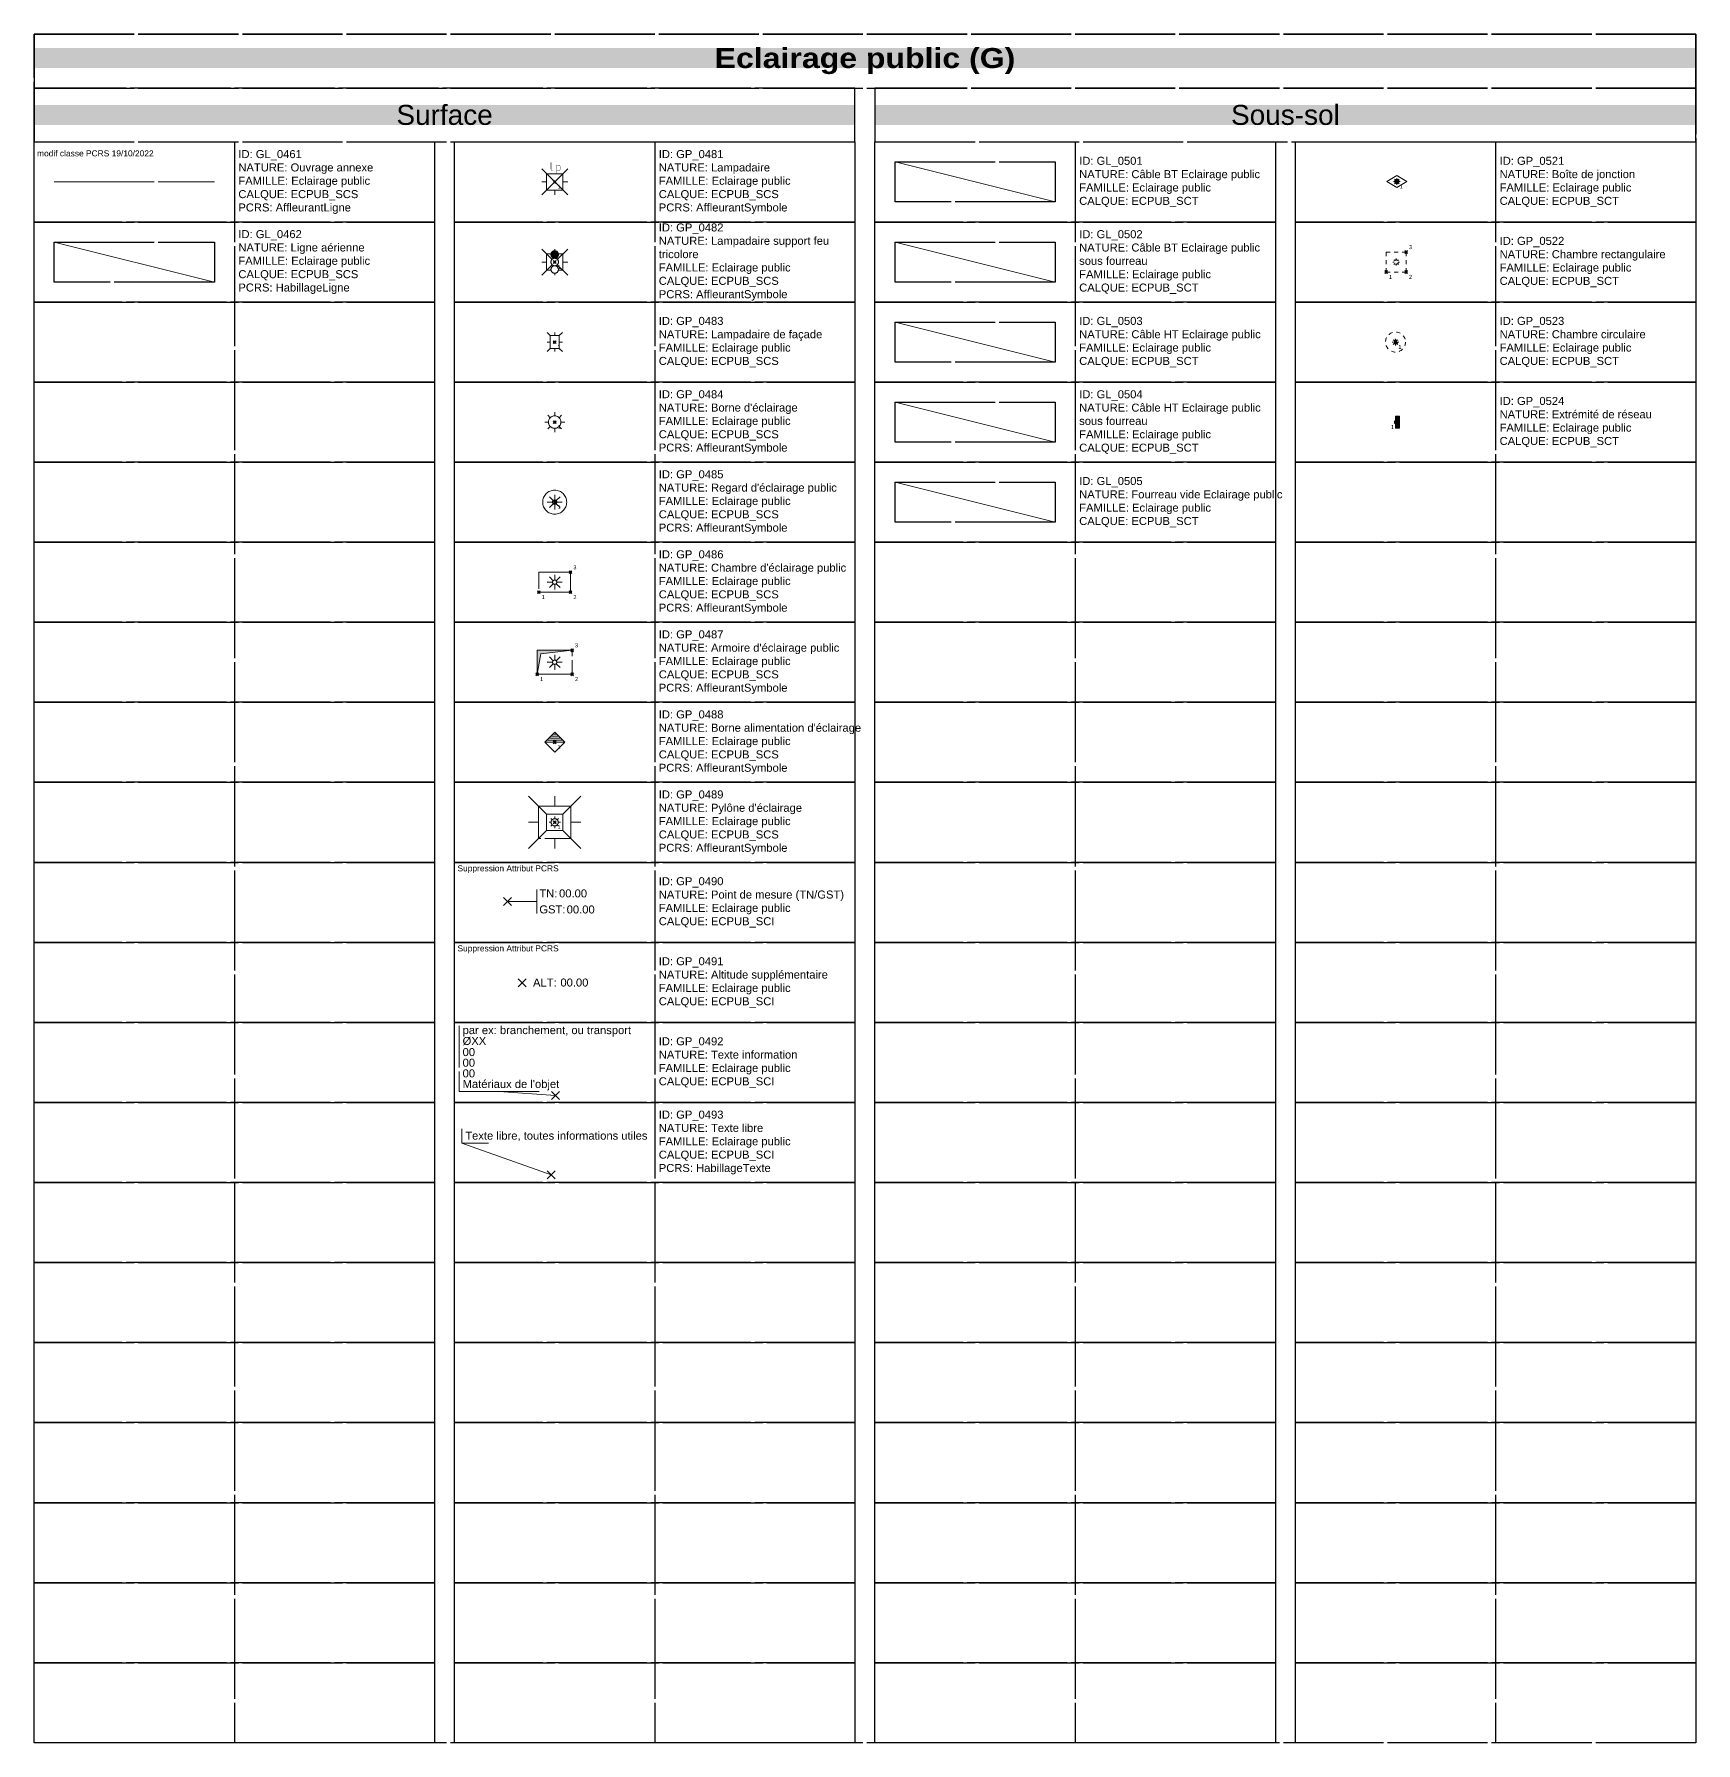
# Model space of a CAD drawing. Header units: metres. Extents: x 3067 to 3319, y 1703 to 1914.
# Drawn here: x 3109.05 to 3150.55, y 1810.56 to 1853.25 of the extents above; entities that cross this region are included whole.
import ezdxf
from ezdxf.enums import TextEntityAlignment as Align

# ---------------------------------------------------------------- set-up
doc = ezdxf.new("R2010")
doc.units = ezdxf.units.M
doc.header["$PDMODE"] = 3
doc.header["$PDSIZE"] = 0.1
for name, pattern in [('GL_0461', [2.5, 2.5, 0]), ('Socle_Continu', [2.5, 2.5, 0]), ('Socle_Discontinu', [0.075, 0.05, -0.025])]:
    doc.linetypes.add(name, pattern=pattern)
doc.layers.get('0').update_dxf_attribs({"lineweight": 30})
for name, color, linetype, lineweight in [('1', 7, 'Socle_Continu', 30), ('2', 7, 'Socle_Continu', 30), ('3_sens et nbr de points', 7, 'Socle_Continu', 5), ('ECPUB_SCI', 30, 'Socle_Continu', 13), ('ECPUB_SCS', 30, 'Socle_Continu', 13), ('ECPUB_SCT', 30, 'Socle_Continu', 13)]:
    doc.layers.add(name, color=color, linetype=linetype, lineweight=lineweight)
doc.styles.add('Reseaux', font='arial.ttf')
doc.styles.get("Standard").update_dxf_attribs({"font": 'arial.ttf'})
doc.linetypes.add('GL_0462', pattern='A,3.5,-0.254,["☼",Standard,S=0.254,R=0,X=-0.15,Y=-0.127],-0.254', length=4.008)
doc.linetypes.add('GL_0501', pattern='A,3,-0.1,0.1,-0.1,0.1,-0.254,["☼",Standard,S=0.254,R=0,X=-0.15,Y=-0.127],-0.254,0.1,-0.1,0.1,-0.1', length=4.308)
doc.linetypes.add('GL_0502', pattern='A,3,-0.1,0.1,-0.1,0.1,-0.381,["|☼|",Standard,S=0.254,R=0,X=-0.254,Y=-0.127],-0.381,0.1,-0.1,0.1,-0.1', length=4.562)
doc.linetypes.add('GL_0503', pattern='A,3,-0.1,0.1,-0.1,0.4,-0.254,["☼",Standard,S=0.254,R=0,X=-0.15,Y=-0.127],-0.254,0.4,-0.1,0.1,-0.1', length=4.908)
doc.linetypes.add('GL_0504', pattern='A,3,-0.1,0.1,-0.1,0.4,-0.381,["|☼|",Standard,S=0.254,R=0,X=-0.254,Y=-0.127],-0.381,0.4,-0.1,0.1,-0.1', length=5.162)
doc.linetypes.add('GL_0505', pattern='A,4,-0.254,["| |",Standard,S=0.254,R=0,X=-0.127,Y=-0.1],-0.254', length=4.508)

# ---------------------------------------------------------------- blocks, each defined once
blk = doc.blocks.new('GP_0524')
at = {"layer": 'ECPUB_SCT', "linetype": 'Socle_Continu'}
blk.add_hatch(color=256, dxfattribs=at).paths.add_polyline_path([(0.099, 0.151), (0.101, -0.149), (0.001, -0.15), (-0.001, 0.15)])
at = {"layer": 'ECPUB_SCT', "linetype": 'Socle_Continu', "flags": 128}
blk.add_lwpolyline([(0.101, -0.149), (0.001, -0.15), (-0.001, 0.15), (0.099, 0.151)], close=True, dxfattribs=at)
at = {"layer": 'ECPUB_SCT', "linetype": 'Socle_Continu', "flags": 9}
for tag, p in [('ID', (0.631, 0.41)), ('NATURE', (0.631, 0.089)), ('CALQUE', (0.631, -0.554)), ('FAMILLE', (0.631, -0.233))]:
    blk.add_attdef(tag, p, '', height=0.2, dxfattribs=at)
blk = doc.blocks.new('GP_0521')
at = {"layer": 'ECPUB_SCT', "linetype": 'Socle_Continu'}
for p, q in [((-0.052, 0), (-0.084, 0)), ((-0.037, 0.037), (-0.058, 0.058)), ((0, 0.052), (0, 0.084)), ((0.037, 0.037), (0.058, 0.058)), ((0.052, 0), (0.084, 0)), ((-0.058, -0.058), (-0.037, -0.037)), ((0, -0.052), (0, -0.084)), ((0.037, -0.037), (0.058, -0.058))]:
    blk.add_line(p, q, dxfattribs=at)
at = {"layer": 'ECPUB_SCT', "linetype": 'Socle_Continu', "flags": 128}
blk.add_lwpolyline([(0, 0.15), (0.25, 0), (0, -0.15), (-0.25, 0)], close=True, dxfattribs=at)
at = {"layer": 'ECPUB_SCT', "linetype": 'Socle_Continu'}
blk.add_circle((0, 0), 0.0523, dxfattribs=at)
at = {"layer": 'ECPUB_SCT', "linetype": 'Socle_Continu', "flags": 9}
for tag, p in [('ID', (0.921, -0.023)), ('NATURE', (0.921, -0.344)), ('CALQUE', (0.921, -0.986)), ('FAMILLE', (0.921, -0.665))]:
    blk.add_attdef(tag, p, '', height=0.2, dxfattribs=at)
blk = doc.blocks.new('GP_0489')
at = {"layer": 'ECPUB_SCS', "linetype": 'Socle_Continu'}
for p, q in [((-0.65, 0.65), (-0.206, 0.206)), ((0, 0.406), (0, 0.65)), ((0.206, 0.206), (0.65, 0.65)), ((-0.406, 0), (-0.65, 0)), ((-0.089, 0), (-0.142, 0)), ((-0.063, 0.063), (-0.097, 0.097)), ((0, 0.089), (0, 0.142)), ((0.063, 0.063), (0.097, 0.097)), ((0.089, 0), (0.142, 0)), ((0.406, 0), (0.65, 0)), ((-0.206, -0.206), (-0.65, -0.65)), ((-0.097, -0.097), (-0.063, -0.063)), ((0, -0.089), (0, -0.142)), ((0, -0.406), (0, -0.65)), ((0.063, -0.063), (0.097, -0.097)), ((0.65, -0.65), (0.206, -0.206))]:
    blk.add_line(p, q, dxfattribs=at)
at = {"layer": 'ECPUB_SCS', "linetype": 'Socle_Continu', "flags": 128}
for points in [[(0.406, -0.406), (0.406, 0.406), (-0.406, 0.406), (-0.406, -0.406)], [(0.206, -0.206), (0.206, 0.206), (-0.206, 0.206), (-0.206, -0.206)]]:
    blk.add_lwpolyline(points, close=True, dxfattribs=at)
at = {"layer": 'ECPUB_SCS', "linetype": 'Socle_Continu'}
blk.add_circle((0, 0), 0.0886, dxfattribs=at)
at = {"layer": 'ECPUB_SCS', "linetype": 'Socle_Continu', "flags": 9}
for tag, p in [('NATURE', (1.047, 0.287)), ('ID', (1.047, 0.608)), ('FAMILLE', (1.047, -0.035)), ('CALQUE', (1.047, -0.356)), ('PCRS', (1.047, -0.677))]:
    blk.add_attdef(tag, p, '', height=0.2, dxfattribs=at)
blk = doc.blocks.new('GP_0485')
at = {"layer": 'ECPUB_SCS', "linetype": 'Socle_Continu'}
for p, q in [((-0.186, 0), (-0.053, 0)), ((-0.133, 0.133), (-0.038, 0.038)), ((0, 0.186), (0, 0.053)), ((0.133, 0.133), (0.038, 0.038)), ((0.053, 0), (0.186, 0)), ((-0.133, -0.133), (-0.038, -0.038)), ((0, -0.053), (0, -0.186)), ((0, -0.106), (0, -0.186)), ((0.133, -0.133), (0.038, -0.038))]:
    blk.add_line(p, q, dxfattribs=at)
for radius in [0.3, 0.0532]:
    blk.add_circle((0, 0), radius, dxfattribs=at)
at = {"layer": 'ECPUB_SCS', "linetype": 'Socle_Continu', "flags": 9}
for tag, p in [('NATURE', (0.661, 0.271)), ('ID', (0.661, 0.592)), ('FAMILLE', (0.661, -0.051)), ('CALQUE', (0.661, -0.372)), ('PCRS', (0.661, -0.693))]:
    blk.add_attdef(tag, p, '', height=0.2, dxfattribs=at)
blk = doc.blocks.new('GP_0484')
at = {"layer": 'ECPUB_SCS', "linetype": 'Socle_Continu'}
for p, q in [((-0.156, 0), (-0.25, 0)), ((-0.11, 0.111), (-0.172, 0.172)), ((0, 0.156), (0, 0.25)), ((0.11, 0.11), (0.172, 0.172)), ((0.156, 0), (0.25, 0)), ((-0.172, -0.172), (-0.11, -0.11)), ((0, -0.156), (0, -0.25)), ((0.111, -0.11), (0.172, -0.172))]:
    blk.add_line(p, q, dxfattribs=at)
blk.add_circle((0, 0), 0.156, dxfattribs=at)
at = {"layer": 'ECPUB_SCS', "linetype": 'Socle_Continu', "flags": 9}
for tag, p in [('NATURE', (0.628, 0.23)), ('ID', (0.628, 0.552)), ('FAMILLE', (0.628, -0.091)), ('CALQUE', (0.628, -0.412)), ('PCRS', (0.628, -0.733))]:
    blk.add_attdef(tag, p, '', height=0.2, dxfattribs=at)
blk = doc.blocks.new('GP_0482')
at = {"layer": 'ECPUB_SCS', "linetype": 'Socle_Continu'}
h = blk.add_hatch(color=256, dxfattribs=at)
h.dxf.hatch_style = 1
edge = h.paths.add_edge_path()
edge.add_arc((0, 0.188), 0.0937, 0, 360)
for p, q in [((-0.325, 0.325), (-0.066, 0.066)), ((-0.203, 0), (-0.325, 0)), ((-0.092, 0.203), (-0.203, 0.203)), ((-0.203, 0.203), (-0.203, -0.203)), ((0, 0.281), (0, 0.325)), ((0.066, 0.066), (0.325, 0.325)), ((0.203, 0.203), (0.092, 0.203)), ((0.203, 0.203), (0.203, -0.203)), ((0.203, 0), (0.325, 0)), ((-0.066, -0.066), (-0.325, -0.325)), ((-0.203, -0.203), (-0.092, -0.203)), ((0, -0.281), (0, -0.325)), ((0.325, -0.325), (0.066, -0.066)), ((0.092, -0.203), (0.203, -0.203))]:
    blk.add_line(p, q, dxfattribs=at)
for centre in [(0, 0.188), (0, 0), (0, -0.187)]:
    blk.add_circle(centre, 0.0937, dxfattribs=at)
at = {"layer": 'ECPUB_SCS', "linetype": 'Socle_Continu', "flags": 9}
for tag, p in [('NATURE', (0.749, 0.237)), ('ID', (0.749, 0.559)), ('FAMILLE', (0.749, -0.084)), ('CALQUE', (0.749, -0.405)), ('PCRS', (0.749, -0.726))]:
    blk.add_attdef(tag, p, '', height=0.2, dxfattribs=at)
blk = doc.blocks.new('GP_0481')
at = {"layer": 'ECPUB_SCS', "linetype": 'Socle_Continu'}
for p, q in [((-0.325, 0.325), (0, 0)), ((0, 0), (-0.325, -0.325)), ((-0.203, 0), (-0.325, 0)), ((0.203, 0.203), (-0.203, 0.203)), ((-0.203, 0.203), (-0.203, -0.203)), ((0, 0), (0.325, 0.325)), ((0.325, -0.325), (0, 0)), ((0.203, 0.203), (0.203, -0.203)), ((0.203, 0), (0.325, 0)), ((-0.203, -0.203), (0.203, -0.203)), ((0, -0.203), (0, -0.325))]:
    blk.add_line(p, q, dxfattribs=at)
at = {"layer": 'ECPUB_SCS', "linetype": 'Socle_Continu', "const_width": 0.01, "flags": 128}
for points in [[(-0.092, 0.487), (-0.092, 0.321, 0.378783), (-0.059, 0.287), (-0.048, 0.287)], [(0.048, 0.22), (0.048, 0.42), (0.098, 0.42, -0.410802), (0.137, 0.381), (0.137, 0.323, -0.396178), (0.098, 0.287), (0.059, 0.287)]]:
    blk.add_lwpolyline(points, format="xyb", dxfattribs=at)
at = {"layer": 'ECPUB_SCS', "linetype": 'Socle_Continu', "flags": 9}
for tag, p in [('NATURE', (0.722, 0.266)), ('ID', (0.722, 0.587)), ('FAMILLE', (0.722, -0.055)), ('CALQUE', (0.722, -0.377)), ('PCRS', (0.722, -0.698))]:
    blk.add_attdef(tag, p, '', height=0.2, dxfattribs=at)
blk = doc.blocks.new('GP_0483')
at = {"layer": 'ECPUB_SCS', "linetype": 'Socle_Continu'}
for p, q in [((-0.182, 0.238), (-0.107, 0.163)), ((-0.182, 0), (-0.107, 0)), ((-0.107, 0.163), (0.118, 0.163)), ((-0.107, -0.162), (-0.107, 0.163)), ((0.006, 0.163), (0.006, 0.238)), ((0.118, 0.163), (0.193, 0.238)), ((0.118, 0.163), (0.118, -0.162)), ((0.118, 0), (0.193, 0)), ((-0.182, -0.237), (-0.107, -0.162)), ((0.118, -0.162), (-0.107, -0.162)), ((0.006, -0.162), (0.006, -0.237)), ((0.118, -0.162), (0.193, -0.237))]:
    blk.add_line(p, q, dxfattribs=at)
at = {"layer": 'ECPUB_SCS', "linetype": 'Socle_Continu', "flags": 9}
for tag, p in [('NATURE', (0.717, 0.228)), ('ID', (0.717, 0.549)), ('FAMILLE', (0.717, -0.094)), ('CALQUE', (0.717, -0.415))]:
    blk.add_attdef(tag, p, '', height=0.2, dxfattribs=at)
blk = doc.blocks.new('GP_0486')
at = {"layer": 'ECPUB_SCS', "linetype": 'Socle_Continu'}
for p, q in [((0.396, 0.436), (0.396, 0.303)), ((0.21, 0.25), (0.342, 0.25)), ((0.263, 0.383), (0.358, 0.288)), ((0.263, 0.117), (0.358, 0.212)), ((0.396, 0.197), (0.396, 0.064)), ((0.396, 0.144), (0.396, 0.064)), ((0.528, 0.383), (0.433, 0.288)), ((0.528, 0.117), (0.433, 0.212)), ((0.449, 0.25), (0.582, 0.25))]:
    blk.add_line(p, q, dxfattribs=at)
at = {"layer": 'ECPUB_SCS', "linetype": 'Socle_Continu', "flags": 128}
blk.add_lwpolyline([(0, 0), (0.791, 0), (0.791, 0.5), (0, 0.5)], close=True, dxfattribs=at)
at = {"layer": 'ECPUB_SCS', "linetype": 'Socle_Continu'}
blk.add_circle((0.395, 0.25), 0.0532, dxfattribs=at)
at = {"layer": 'ECPUB_SCS', "linetype": 'Socle_Continu', "flags": 9}
for tag, p in [('ID', (1.156, 0.769)), ('NATURE', (1.156, 0.447)), ('CALQUE', (1.156, -0.195)), ('FAMILLE', (1.156, 0.126)), ('PCRS', (1.156, -0.516))]:
    blk.add_attdef(tag, p, '', height=0.2, dxfattribs=at)
blk = doc.blocks.new('GP_0487')
at = {"layer": 'ECPUB_SCS', "linetype": 'Socle_Continu'}
blk.add_hatch(color=256, dxfattribs=at).paths.add_polyline_path([(0.093, 0.509), (0, 0), (0, 0.6), (0.874, 0.6)])
for p, q in [((0.304, 0.433), (0.399, 0.338)), ((0.437, 0.486), (0.437, 0.353)), ((0.57, 0.433), (0.475, 0.338)), ((0.251, 0.3), (0.384, 0.3)), ((0.304, 0.167), (0.399, 0.262)), ((0.437, 0.247), (0.437, 0.114)), ((0.437, 0.194), (0.437, 0.114)), ((0.57, 0.167), (0.475, 0.262)), ((0.49, 0.3), (0.623, 0.3))]:
    blk.add_line(p, q, dxfattribs=at)
at = {"layer": 'ECPUB_SCS', "linetype": 'Socle_Continu', "flags": 128}
blk.add_lwpolyline([(0.874, 0), (0, 0), (0, 0.6), (0.874, 0.6)], close=True, dxfattribs=at)
at = {"layer": 'ECPUB_SCS', "linetype": 'Socle_Continu'}
blk.add_lwpolyline([(0.093, 0.509), (0, 0), (0, 0.6), (0.874, 0.6)], close=True, dxfattribs=at)
blk.add_circle((0.437, 0.3), 0.0532, dxfattribs=at)
at = {"layer": 'ECPUB_SCS', "linetype": 'Socle_Continu', "flags": 9}
for tag, p in [('ID', (1.167, 0.854)), ('NATURE', (1.167, 0.533)), ('CALQUE', (1.167, -0.109)), ('FAMILLE', (1.167, 0.212)), ('PCRS', (1.167, -0.431))]:
    blk.add_attdef(tag, p, '', height=0.2, dxfattribs=at)
blk = doc.blocks.new('GP_0488')
at = {"layer": 'ECPUB_SCS', "linetype": 'Socle_Continu'}
for p, q in [((0.25, 0), (-0.25, 0)), ((0.2, 0.05), (-0.2, 0.05)), ((0.15, 0.1), (-0.15, 0.1)), ((0.1, 0.15), (-0.1, 0.15)), ((0.05, 0.2), (-0.05, 0.2))]:
    blk.add_line(p, q, dxfattribs=at)
at = {"layer": 'ECPUB_SCS', "linetype": 'Socle_Continu', "flags": 128}
blk.add_lwpolyline([(0, -0.25), (-0.25, 0), (0, 0.25), (0.25, 0)], close=True, dxfattribs=at)
at = {"layer": 'ECPUB_SCS', "linetype": 'Socle_Continu', "flags": 9}
for tag, p in [('NATURE', (0.714, 0.267)), ('ID', (0.714, 0.589)), ('FAMILLE', (0.714, -0.054)), ('CALQUE', (0.714, -0.375)), ('PCRS', (0.714, -0.697))]:
    blk.add_attdef(tag, p, '', height=0.2, dxfattribs=at)
blk = doc.blocks.new('GP_0522')
at = {"layer": 'ECPUB_SCT', "linetype": 'Socle_Discontinu'}
for p, q in [((0.198, 0.25), (0.166, 0.25)), ((0.213, 0.287), (0.192, 0.308)), ((0.192, 0.192), (0.213, 0.213)), ((0.25, 0.302), (0.25, 0.334)), ((0.25, 0.198), (0.25, 0.166)), ((0.287, 0.287), (0.308, 0.308)), ((0.287, 0.213), (0.308, 0.192)), ((0.302, 0.25), (0.334, 0.25))]:
    blk.add_line(p, q, dxfattribs=at)
blk.add_lwpolyline([(0, 0), (0.5, 0), (0.5, 0.5), (0, 0.5)], close=True, dxfattribs=at)
blk.add_circle((0.25, 0.25), 0.0523, dxfattribs=at)
at = {"layer": 'ECPUB_SCT', "linetype": 'Socle_Discontinu', "flags": 9}
for tag, p in [('ID', (0.898, 0.814)), ('NATURE', (0.898, 0.493)), ('CALQUE', (0.898, -0.15)), ('FAMILLE', (0.898, 0.172))]:
    blk.add_attdef(tag, p, '', height=0.2, dxfattribs=at)
blk = doc.blocks.new('GP_0523')
at = {"layer": 'ECPUB_SCT', "linetype": 'Socle_Discontinu'}
for p, q in [((-0.052, 0), (-0.084, 0)), ((-0.037, 0.037), (-0.058, 0.058)), ((0, 0.052), (0, 0.084)), ((0.037, 0.037), (0.058, 0.058)), ((0.052, 0), (0.084, 0)), ((-0.058, -0.058), (-0.037, -0.037)), ((0, -0.052), (0, -0.084)), ((0.037, -0.037), (0.058, -0.058))]:
    blk.add_line(p, q, dxfattribs=at)
for radius in [0.25, 0.0523]:
    blk.add_circle((0, 0), radius, dxfattribs=at)
at = {"layer": 'ECPUB_SCT', "linetype": 'Socle_Discontinu', "flags": 9}
for tag, p in [('ID', (0.763, 0.457)), ('NATURE', (0.763, 0.136)), ('FAMILLE', (0.763, -0.186)), ('CALQUE', (0.763, -0.507))]:
    blk.add_attdef(tag, p, '', height=0.2, dxfattribs=at)
blk = doc.blocks.new('*U384')
at = {"layer": 'ECPUB_SCI', "linetype": 'Socle_Continu'}
blk.add_line((-1.406, 0.102), (0, 0), dxfattribs=at)
at = {"layer": 'ECPUB_SCI', "linetype": 'Socle_Continu', "flags": 128}
blk.add_lwpolyline([(-0.406, 0.102), (-2.406, 0.102), (-2.406, 1.741)], dxfattribs=at)
at = {"layer": 'ECPUB_SCI', "linetype": 'Socle_Continu'}
blk.add_point((0, 0), dxfattribs=at)
for tag, p in [('TYPE', (-2.318, 1.536)), ('DIAM', (-2.318, 1.265)), ('NBR', (-2.318, 0.987)), ('LARG', (-2.318, 0.721)), ('HAUT', (-2.318, 0.455)), ('MATER', (-2.318, 0.19))]:
    blk.add_attdef(tag, p, '', height=0.2, dxfattribs=at)
at = {"layer": 'ECPUB_SCI', "linetype": 'Socle_Continu', "flags": 9}
for tag, p in [('NATURE', (2.47, 1.097)), ('ID', (2.47, 1.418)), ('FAMILLE', (2.47, 0.776)), ('CALQUE', (2.47, 0.454))]:
    blk.add_attdef(tag, p, '', height=0.2, dxfattribs=at)
blk = doc.blocks.new('*U386')
at = {"layer": 'ECPUB_SCI', "linetype": 'Socle_Continu'}
blk.add_line((-2.238, 0.792), (0, 0), dxfattribs=at)
at = {"layer": 'ECPUB_SCI', "linetype": 'Socle_Continu', "flags": 128}
blk.add_lwpolyline([(-1.565, 0.792), (-2.238, 0.792), (-2.238, 1.149)], dxfattribs=at)
at = {"layer": 'ECPUB_SCI', "linetype": 'Socle_Continu'}
blk.add_point((0, 0), dxfattribs=at)
blk.add_attdef('TXT', (-2.149, 0.88), '', height=0.2, dxfattribs=at)
at = {"layer": 'ECPUB_SCI', "linetype": 'Socle_Continu', "flags": 9}
for tag, p in [('NATURE', (1.967, -0.177)), ('ID', (1.967, 0.144)), ('FAMILLE', (1.967, -0.499)), ('CALQUE', (1.967, -0.82)), ('PCRS', (1.967, -1.141))]:
    blk.add_attdef(tag, p, '', height=0.2, dxfattribs=at)
blk = doc.blocks.new('*U413')
at = {"layer": 'ECPUB_SCI', "linetype": 'Socle_Continu'}
blk.add_line((0.733, 0), (0, 0), dxfattribs=at)
at = {"layer": 'ECPUB_SCI', "linetype": 'Socle_Continu', "flags": 128}
blk.add_lwpolyline([(0.733, -0.3), (0.733, 0.3)], dxfattribs=at)
at = {"layer": 'ECPUB_SCI', "linetype": 'Socle_Continu'}
blk.add_point((0, 0), dxfattribs=at)
at = {"layer": 'ECPUB_SCI', "linetype": 'Socle_Continu', "char_height": 0.2, "attachment_point": 4}
for s, insert in [('TN:', (0.793, 0.2)), ('GST:', (0.793, -0.201))]:
    blk.add_mtext_dynamic_manual_height_columns(s, width=0.46273, gutter_width=1, heights=[0], dxfattribs=dict(at, insert=insert))
at = {"layer": 'ECPUB_SCI', "linetype": 'Socle_Continu'}
for tag, p in [('TN', (1.286, 0.2)), ('GST', (1.477, -0.201))]:
    blk.add_attdef(tag, text='', height=0.2, dxfattribs=at).set_placement(p, align=Align.MIDDLE_LEFT)
at = {"layer": 'ECPUB_SCI', "linetype": 'Socle_Continu', "style": 'Reseaux', "flags": 9}
for tag, p in [('ID', (2.428, 0.07)), ('NATURE', (2.428, -0.251)), ('FAMILLE', (2.428, -0.573))]:
    blk.add_attdef(tag, p, '', height=0.2, dxfattribs=at)
at = {"layer": 'ECPUB_SCI', "linetype": 'Socle_Continu', "flags": 9}
blk.add_attdef('CALQUE', (2.428, -0.894), '', height=0.2, dxfattribs=at)
blk = doc.blocks.new('GP_0491')
at = {"layer": 'ECPUB_SCI', "linetype": 'Socle_Continu'}
blk.add_point((0, 0), dxfattribs=at)
at = {"layer": 'ECPUB_SCI', "linetype": 'Socle_Continu', "insert": (0.268, 0.01), "char_height": 0.2, "attachment_point": 4}
blk.add_mtext_dynamic_manual_height_columns('ALT:', width=0.46273, gutter_width=1, heights=[0], dxfattribs=at)
at = {"layer": 'ECPUB_SCI', "linetype": 'Socle_Continu'}
blk.add_attdef('ALT', text='', height=0.2, dxfattribs=at).set_placement((0.952, 0.01), align=Align.MIDDLE_LEFT)
at = {"layer": 'ECPUB_SCI', "linetype": 'Socle_Continu', "style": 'Reseaux', "flags": 9}
for tag, p in [('ID', (2.038, -0.106)), ('NATURE', (2.038, -0.427)), ('FAMILLE', (2.038, -0.748))]:
    blk.add_attdef(tag, p, '', height=0.2, dxfattribs=at)
at = {"layer": 'ECPUB_SCI', "linetype": 'Socle_Continu', "flags": 9}
for tag, p in [('CALQUE', (2.038, -1.07)), ('TYPE', (2.047, -1.358))]:
    blk.add_attdef(tag, p, '', height=0.2, dxfattribs=at)

msp = doc.modelspace()

# ---------------------------------------------------------------- linework, layer by layer
at = {"linetype": 'Socle_Continu'}
for p, q in [((3114.049, 1850.56), (3114.049, 1810.56)), ((3124.549, 1850.56), (3124.549, 1810.56)), ((3135.049, 1850.56), (3135.049, 1810.56)), ((3145.549, 1850.56), (3145.549, 1810.56))]:
    msp.add_line(p, q, dxfattribs=at)
for points in [[(3109.049, 1851.906), (3150.549, 1851.906), (3150.549, 1853.253), (3109.049, 1853.253)], [(3109.049, 1850.56), (3129.549, 1850.56), (3129.549, 1851.906), (3109.049, 1851.906)], [(3130.049, 1850.56), (3150.549, 1850.56), (3150.549, 1851.906), (3130.049, 1851.906)], [(3119.549, 1850.56), (3129.549, 1850.56), (3129.549, 1848.56), (3119.549, 1848.56)], [(3130.049, 1850.56), (3140.049, 1850.56), (3140.049, 1848.56), (3130.049, 1848.56)], [(3140.549, 1850.56), (3150.549, 1850.56), (3150.549, 1848.56), (3140.549, 1848.56)], [(3109.049, 1848.56), (3119.049, 1848.56), (3119.049, 1846.56), (3109.049, 1846.56)], [(3119.549, 1848.56), (3129.549, 1848.56), (3129.549, 1846.56), (3119.549, 1846.56)], [(3130.049, 1848.56), (3140.049, 1848.56), (3140.049, 1846.56), (3130.049, 1846.56)], [(3140.549, 1848.56), (3150.549, 1848.56), (3150.549, 1846.56), (3140.549, 1846.56)], [(3109.049, 1846.56), (3119.049, 1846.56), (3119.049, 1844.56), (3109.049, 1844.56)], [(3119.549, 1846.56), (3129.549, 1846.56), (3129.549, 1844.56), (3119.549, 1844.56)], [(3130.049, 1846.56), (3140.049, 1846.56), (3140.049, 1844.56), (3130.049, 1844.56)], [(3140.549, 1846.56), (3150.549, 1846.56), (3150.549, 1844.56), (3140.549, 1844.56)], [(3109.049, 1844.56), (3119.049, 1844.56), (3119.049, 1842.56), (3109.049, 1842.56)], [(3119.549, 1844.56), (3129.549, 1844.56), (3129.549, 1842.56), (3119.549, 1842.56)], [(3130.049, 1844.56), (3140.049, 1844.56), (3140.049, 1842.56), (3130.049, 1842.56)], [(3140.549, 1844.56), (3150.549, 1844.56), (3150.549, 1842.56), (3140.549, 1842.56)], [(3109.049, 1842.56), (3119.049, 1842.56), (3119.049, 1840.56), (3109.049, 1840.56)], [(3119.549, 1842.56), (3129.549, 1842.56), (3129.549, 1840.56), (3119.549, 1840.56)], [(3130.049, 1842.56), (3140.049, 1842.56), (3140.049, 1840.56), (3130.049, 1840.56)], [(3140.549, 1842.56), (3150.549, 1842.56), (3150.549, 1840.56), (3140.549, 1840.56)], [(3109.049, 1840.56), (3119.049, 1840.56), (3119.049, 1838.56), (3109.049, 1838.56)], [(3119.549, 1840.56), (3129.549, 1840.56), (3129.549, 1838.56), (3119.549, 1838.56)], [(3130.049, 1840.56), (3140.049, 1840.56), (3140.049, 1838.56), (3130.049, 1838.56)], [(3140.549, 1840.56), (3150.549, 1840.56), (3150.549, 1838.56), (3140.549, 1838.56)], [(3109.049, 1838.56), (3119.049, 1838.56), (3119.049, 1836.56), (3109.049, 1836.56)], [(3119.549, 1838.56), (3129.549, 1838.56), (3129.549, 1836.56), (3119.549, 1836.56)], [(3130.049, 1838.56), (3140.049, 1838.56), (3140.049, 1836.56), (3130.049, 1836.56)], [(3140.549, 1838.56), (3150.549, 1838.56), (3150.549, 1836.56), (3140.549, 1836.56)], [(3109.049, 1836.56), (3119.049, 1836.56), (3119.049, 1834.56), (3109.049, 1834.56)], [(3119.549, 1836.56), (3129.549, 1836.56), (3129.549, 1834.56), (3119.549, 1834.56)], [(3130.049, 1836.56), (3140.049, 1836.56), (3140.049, 1834.56), (3130.049, 1834.56)], [(3140.549, 1836.56), (3150.549, 1836.56), (3150.549, 1834.56), (3140.549, 1834.56)], [(3109.049, 1834.56), (3119.049, 1834.56), (3119.049, 1832.56), (3109.049, 1832.56)], [(3119.549, 1834.56), (3129.549, 1834.56), (3129.549, 1832.56), (3119.549, 1832.56)], [(3130.049, 1834.56), (3140.049, 1834.56), (3140.049, 1832.56), (3130.049, 1832.56)], [(3140.549, 1834.56), (3150.549, 1834.56), (3150.549, 1832.56), (3140.549, 1832.56)], [(3109.049, 1832.56), (3119.049, 1832.56), (3119.049, 1830.56), (3109.049, 1830.56)], [(3130.049, 1832.56), (3140.049, 1832.56), (3140.049, 1830.56), (3130.049, 1830.56)], [(3140.549, 1832.56), (3150.549, 1832.56), (3150.549, 1830.56), (3140.549, 1830.56)], [(3109.049, 1830.56), (3119.049, 1830.56), (3119.049, 1828.56), (3109.049, 1828.56)], [(3130.049, 1830.56), (3140.049, 1830.56), (3140.049, 1828.56), (3130.049, 1828.56)], [(3140.549, 1830.56), (3150.549, 1830.56), (3150.549, 1828.56), (3140.549, 1828.56)], [(3109.049, 1828.56), (3119.049, 1828.56), (3119.049, 1826.56), (3109.049, 1826.56)], [(3119.549, 1828.56), (3129.549, 1828.56), (3129.549, 1826.56), (3119.549, 1826.56)], [(3130.049, 1828.56), (3140.049, 1828.56), (3140.049, 1826.56), (3130.049, 1826.56)], [(3140.549, 1828.56), (3150.549, 1828.56), (3150.549, 1826.56), (3140.549, 1826.56)], [(3109.049, 1826.56), (3119.049, 1826.56), (3119.049, 1824.56), (3109.049, 1824.56)], [(3119.549, 1826.56), (3129.549, 1826.56), (3129.549, 1824.56), (3119.549, 1824.56)], [(3130.049, 1826.56), (3140.049, 1826.56), (3140.049, 1824.56), (3130.049, 1824.56)], [(3140.549, 1826.56), (3150.549, 1826.56), (3150.549, 1824.56), (3140.549, 1824.56)], [(3109.049, 1824.56), (3119.049, 1824.56), (3119.049, 1822.56), (3109.049, 1822.56)], [(3119.549, 1824.56), (3129.549, 1824.56), (3129.549, 1822.56), (3119.549, 1822.56)], [(3130.049, 1824.56), (3140.049, 1824.56), (3140.049, 1822.56), (3130.049, 1822.56)], [(3140.549, 1824.56), (3150.549, 1824.56), (3150.549, 1822.56), (3140.549, 1822.56)], [(3109.049, 1822.56), (3119.049, 1822.56), (3119.049, 1820.56), (3109.049, 1820.56)], [(3119.549, 1822.56), (3129.549, 1822.56), (3129.549, 1820.56), (3119.549, 1820.56)], [(3130.049, 1822.56), (3140.049, 1822.56), (3140.049, 1820.56), (3130.049, 1820.56)], [(3140.549, 1822.56), (3150.549, 1822.56), (3150.549, 1820.56), (3140.549, 1820.56)], [(3109.049, 1820.56), (3119.049, 1820.56), (3119.049, 1818.56), (3109.049, 1818.56)], [(3119.549, 1820.56), (3129.549, 1820.56), (3129.549, 1818.56), (3119.549, 1818.56)], [(3130.049, 1820.56), (3140.049, 1820.56), (3140.049, 1818.56), (3130.049, 1818.56)], [(3140.549, 1820.56), (3150.549, 1820.56), (3150.549, 1818.56), (3140.549, 1818.56)], [(3109.049, 1818.56), (3119.049, 1818.56), (3119.049, 1816.56), (3109.049, 1816.56)], [(3119.549, 1818.56), (3129.549, 1818.56), (3129.549, 1816.56), (3119.549, 1816.56)], [(3130.049, 1818.56), (3140.049, 1818.56), (3140.049, 1816.56), (3130.049, 1816.56)], [(3140.549, 1818.56), (3150.549, 1818.56), (3150.549, 1816.56), (3140.549, 1816.56)], [(3109.049, 1816.56), (3119.049, 1816.56), (3119.049, 1814.56), (3109.049, 1814.56)], [(3119.549, 1816.56), (3129.549, 1816.56), (3129.549, 1814.56), (3119.549, 1814.56)], [(3130.049, 1816.56), (3140.049, 1816.56), (3140.049, 1814.56), (3130.049, 1814.56)], [(3140.549, 1816.56), (3150.549, 1816.56), (3150.549, 1814.56), (3140.549, 1814.56)], [(3109.049, 1814.56), (3119.049, 1814.56), (3119.049, 1812.56), (3109.049, 1812.56)], [(3119.549, 1814.56), (3129.549, 1814.56), (3129.549, 1812.56), (3119.549, 1812.56)], [(3130.049, 1814.56), (3140.049, 1814.56), (3140.049, 1812.56), (3130.049, 1812.56)], [(3140.549, 1814.56), (3150.549, 1814.56), (3150.549, 1812.56), (3140.549, 1812.56)], [(3109.049, 1812.56), (3119.049, 1812.56), (3119.049, 1810.56), (3109.049, 1810.56)], [(3119.549, 1812.56), (3129.549, 1812.56), (3129.549, 1810.56), (3119.549, 1810.56)], [(3130.049, 1812.56), (3140.049, 1812.56), (3140.049, 1810.56), (3130.049, 1810.56)], [(3140.549, 1812.56), (3150.549, 1812.56), (3150.549, 1810.56), (3140.549, 1810.56)]]:
    msp.add_lwpolyline(points, close=True, dxfattribs=at)
at = {"color": 231, "linetype": 'Socle_Continu'}
msp.add_lwpolyline([(3109.049, 1850.56), (3119.049, 1850.56), (3119.049, 1848.56), (3109.049, 1848.56)], close=True, dxfattribs=at)
at = {"color": 64, "linetype": 'Socle_Continu'}
for points in [[(3119.549, 1832.56), (3129.549, 1832.56), (3129.549, 1830.56), (3119.549, 1830.56)], [(3119.549, 1830.56), (3129.549, 1830.56), (3129.549, 1828.56), (3119.549, 1828.56)]]:
    msp.add_lwpolyline(points, close=True, dxfattribs=at)
at = {"layer": '1', "color": 30, "linetype": 'Socle_Continu'}
msp.add_lwpolyline([(3109.049, 1853.253), (3150.549, 1853.253), (3150.549, 1810.56), (3109.049, 1810.56)], close=True, dxfattribs=at)
at = {"layer": '2', "linetype": 'Socle_Continu'}
for points in [[(3130.549, 1850.06), (3134.549, 1850.06), (3134.549, 1849.06), (3130.549, 1849.06)], [(3109.549, 1848.06), (3113.549, 1848.06), (3113.549, 1847.06), (3109.549, 1847.06)], [(3130.549, 1848.06), (3134.549, 1848.06), (3134.549, 1847.06), (3130.549, 1847.06)], [(3130.549, 1846.06), (3134.549, 1846.06), (3134.549, 1845.06), (3130.549, 1845.06)], [(3130.549, 1844.06), (3134.549, 1844.06), (3134.549, 1843.06), (3130.549, 1843.06)], [(3130.549, 1842.06), (3134.549, 1842.06), (3134.549, 1841.06), (3130.549, 1841.06)]]:
    msp.add_lwpolyline(points, close=True, dxfattribs=at)
at = {"layer": '3_sens et nbr de points', "linetype": 'Socle_Continu'}
for p, q in [((3122.014, 1849.595), (3122.085, 1849.524)), ((3122.014, 1849.595), (3122.085, 1849.524)), ((3122.014, 1849.524), (3122.085, 1849.595)), ((3143.047, 1849.608), (3143.118, 1849.537)), ((3143.047, 1849.608), (3143.118, 1849.537)), ((3143.047, 1849.537), (3143.118, 1849.608)), ((3143.28, 1847.845), (3143.351, 1847.774)), ((3143.28, 1847.845), (3143.351, 1847.774)), ((3143.28, 1847.774), (3143.351, 1847.845)), ((3122.014, 1847.595), (3122.085, 1847.524)), ((3122.014, 1847.595), (3122.085, 1847.524)), ((3122.014, 1847.524), (3122.085, 1847.595)), ((3142.78, 1847.345), (3142.851, 1847.274)), ((3142.78, 1847.345), (3142.851, 1847.274)), ((3142.78, 1847.274), (3142.851, 1847.345)), ((3143.28, 1847.345), (3143.351, 1847.274)), ((3143.28, 1847.345), (3143.351, 1847.274)), ((3143.28, 1847.274), (3143.351, 1847.345)), ((3122.011, 1845.595), (3122.082, 1845.524)), ((3122.011, 1845.595), (3122.082, 1845.524)), ((3122.011, 1845.524), (3122.082, 1845.595)), ((3143.014, 1845.595), (3143.085, 1845.524)), ((3143.014, 1845.595), (3143.085, 1845.524)), ((3143.014, 1845.524), (3143.085, 1845.595)), ((3122.014, 1843.595), (3122.085, 1843.524)), ((3122.014, 1843.595), (3122.085, 1843.524)), ((3122.014, 1843.524), (3122.085, 1843.595)), ((3143.014, 1843.595), (3143.085, 1843.524)), ((3143.014, 1843.595), (3143.085, 1843.524)), ((3143.014, 1843.524), (3143.085, 1843.595)), ((3122.014, 1841.595), (3122.085, 1841.524)), ((3122.014, 1841.595), (3122.085, 1841.524)), ((3122.014, 1841.524), (3122.085, 1841.595)), ((3122.409, 1839.845), (3122.48, 1839.774)), ((3122.409, 1839.845), (3122.48, 1839.774)), ((3122.409, 1839.774), (3122.48, 1839.845)), ((3121.618, 1839.345), (3121.689, 1839.274)), ((3121.618, 1839.345), (3121.689, 1839.274)), ((3121.618, 1839.274), (3121.689, 1839.345)), ((3122.409, 1839.345), (3122.48, 1839.274)), ((3122.409, 1839.274), (3122.48, 1839.345)), ((3122.451, 1837.895), (3122.522, 1837.824)), ((3122.451, 1837.895), (3122.522, 1837.824)), ((3122.451, 1837.824), (3122.522, 1837.895)), ((3121.577, 1837.295), (3121.648, 1837.224)), ((3121.577, 1837.295), (3121.648, 1837.224)), ((3121.577, 1837.224), (3121.648, 1837.295)), ((3122.451, 1837.295), (3122.522, 1837.224)), ((3122.451, 1837.224), (3122.522, 1837.295)), ((3122.014, 1835.595), (3122.085, 1835.524)), ((3122.014, 1835.595), (3122.085, 1835.524)), ((3122.014, 1835.524), (3122.085, 1835.595)), ((3122.014, 1833.595), (3122.085, 1833.524)), ((3122.014, 1833.595), (3122.085, 1833.524)), ((3122.014, 1833.524), (3122.085, 1833.595))]:
    msp.add_line(p, q, dxfattribs=at)
for centre in [(3122.049, 1849.56), (3143.082, 1849.573), (3143.316, 1847.81), (3122.049, 1847.56), (3142.816, 1847.31), (3143.316, 1847.31), (3122.047, 1845.56), (3143.049, 1845.56), (3122.049, 1843.56), (3143.049, 1843.56), (3122.049, 1841.56), (3122.445, 1839.81), (3121.654, 1839.31), (3122.445, 1839.31), (3122.486, 1837.86), (3121.612, 1837.26), (3122.486, 1837.26), (3122.049, 1835.56), (3122.049, 1833.56)]:
    msp.add_circle(centre, 0.025, dxfattribs=at)
at = {"layer": 'ECPUB_SCS', "linetype": 'GL_0461'}
msp.add_line((3109.549, 1849.56), (3113.549, 1849.56), dxfattribs=at)
at = {"layer": 'ECPUB_SCS', "linetype": 'GL_0462'}
msp.add_lwpolyline([(3109.549, 1847.06), (3109.549, 1848.06), (3113.549, 1847.06), (3113.549, 1848.06)], dxfattribs=at)
at = {"layer": 'ECPUB_SCT', "linetype": 'GL_0501', "flags": 128}
msp.add_lwpolyline([(3130.549, 1849.06), (3130.549, 1850.06), (3134.549, 1849.06), (3134.549, 1850.06)], dxfattribs=at)
at = {"layer": 'ECPUB_SCT', "linetype": 'GL_0502', "flags": 128}
msp.add_lwpolyline([(3130.549, 1847.06), (3130.549, 1848.06), (3134.549, 1847.06), (3134.549, 1848.06)], dxfattribs=at)
at = {"layer": 'ECPUB_SCT', "linetype": 'GL_0503', "flags": 128}
msp.add_lwpolyline([(3130.549, 1845.06), (3130.549, 1846.06), (3134.549, 1845.06), (3134.549, 1846.06)], dxfattribs=at)
at = {"layer": 'ECPUB_SCT', "linetype": 'GL_0504', "flags": 128}
msp.add_lwpolyline([(3130.549, 1843.06), (3130.549, 1844.06), (3134.549, 1843.06), (3134.549, 1844.06)], dxfattribs=at)
at = {"layer": 'ECPUB_SCT', "linetype": 'GL_0505', "flags": 128}
msp.add_lwpolyline([(3130.549, 1841.06), (3130.549, 1842.06), (3134.549, 1841.06), (3134.549, 1842.06)], dxfattribs=at)

# ---------------------------------------------------------------- block references
at = {"layer": 'ECPUB_SCI', "linetype": 'Socle_Continu'}
for name, p, values in [('*U413', (3120.872, 1831.584), {'TN': '00.00', 'GST': '00.00'}), ('GP_0491', (3121.24, 1829.547), {'ALT': '00.00'}), ('*U384', (3122.067, 1826.732), {'TYPE': 'par ex: branchement, ou transport', 'DIAM': 'ØXX', 'NBR': '00', 'LARG': '00', 'HAUT': '00', 'MATER': "Matériaux de l'objet"}), ('*U386', (3121.965, 1824.751), {'TXT': 'Texte libre, toutes informations utiles'})]:
    msp.add_blockref(name, p, dxfattribs=at).add_auto_attribs(values)
at = {"layer": 'ECPUB_SCS', "linetype": 'Socle_Continu'}
for name, p in [('GP_0481', (3122.049, 1849.56)), ('GP_0482', (3122.049, 1847.56)), ('GP_0483', (3122.047, 1845.56)), ('GP_0484', (3122.049, 1843.56)), ('GP_0485', (3122.049, 1841.56)), ('GP_0486', (3121.654, 1839.31)), ('GP_0487', (3121.612, 1837.26)), ('GP_0488', (3122.049, 1835.56)), ('GP_0489', (3122.049, 1833.56))]:
    msp.add_blockref(name, p, dxfattribs=at)
at = {"layer": 'ECPUB_SCT', "linetype": 'Socle_Continu'}
for name, p in [('GP_0521', (3143.082, 1849.573)), ('GP_0522', (3142.816, 1847.31)), ('GP_0523', (3143.049, 1845.56)), ('GP_0524', (3143.049, 1843.56))]:
    msp.add_blockref(name, p, dxfattribs=at)

# ---------------------------------------------------------------- texts
at = {"linetype": 'Socle_Continu', "char_height": 0.5, "attachment_point": 5, "bg_fill": 1, "box_fill_scale": 1, "bg_fill_transparency": 0}
for s, insert, width, bg_fill_color in [('{\\fArial Black|b0|i0|c0|p34;\\C256;\\c16777215;Eclairage public (G)}', (3129.799, 1852.58), 41.5, 30), ('Surface', (3119.299, 1851.233), 20.5, 254), ('Sous-sol', (3140.299, 1851.233), 20.5, 254)]:
    msp.add_mtext(s, dxfattribs=dict(at, insert=insert, width=width, bg_fill_color=bg_fill_color))
at = {"color": 231, "linetype": 'Socle_Continu', "insert": (3109.121, 1850.35), "char_height": 0.15, "attachment_point": 1}
msp.add_mtext_dynamic_manual_height_columns('modif classe PCRS 19/10/2022', width=3.89254, gutter_width=12.5, heights=[0], dxfattribs=at)
at = {"linetype": 'Socle_Continu', "char_height": 0.2, "width": 4.9, "attachment_point": 4}
for s, insert in [('ID: GL_0461\\PNATURE: Ouvrage annexe\\PFAMILLE: Eclairage public\\PCALQUE: ECPUB_SCS\\PPCRS: AffleurantLigne', (3114.149, 1849.56)), ('ID: GP_0481\\PNATURE: Lampadaire\\PFAMILLE: Eclairage public\\PCALQUE: ECPUB_SCS\\PPCRS: AffleurantSymbole', (3124.649, 1849.56)), ('ID: GL_0501\\PNATURE: Câble BT Eclairage public\\PFAMILLE: Eclairage public\\PCALQUE: ECPUB_SCT', (3135.149, 1849.56)), ('ID: GP_0521\\PNATURE: Boîte de jonction\\PFAMILLE: Eclairage public\\PCALQUE: ECPUB_SCT', (3145.649, 1849.56)), ('ID: GL_0462\\PNATURE: Ligne aérienne\\PFAMILLE: Eclairage public\\PCALQUE: ECPUB_SCS\\PPCRS: HabillageLigne', (3114.149, 1847.56)), ('ID: GP_0482\\PNATURE: Lampadaire support feu tricolore\\PFAMILLE: Eclairage public\\PCALQUE: ECPUB_SCS\\PPCRS: AffleurantSymbole', (3124.649, 1847.56)), ('ID: GL_0502\\PNATURE: Câble BT Eclairage public sous fourreau\\PFAMILLE: Eclairage public\\PCALQUE: ECPUB_SCT', (3135.149, 1847.56)), ('ID: GP_0522\\PNATURE: Chambre rectangulaire\\PFAMILLE: Eclairage public\\PCALQUE: ECPUB_SCT', (3145.649, 1847.56)), ('ID: GP_0483\\PNATURE: Lampadaire de façade\\PFAMILLE: Eclairage public\\PCALQUE: ECPUB_SCS', (3124.649, 1845.56)), ('ID: GL_0503\\PNATURE: Câble HT Eclairage public\\PFAMILLE: Eclairage public\\PCALQUE: ECPUB_SCT', (3135.149, 1845.56)), ('ID: GP_0523\\PNATURE: Chambre circulaire\\PFAMILLE: Eclairage public\\PCALQUE: ECPUB_SCT', (3145.649, 1845.56)), ("ID: GP_0484\\PNATURE: Borne d'éclairage\\PFAMILLE: Eclairage public\\PCALQUE: ECPUB_SCS\\PPCRS: AffleurantSymbole", (3124.649, 1843.56)), ('ID: GL_0504\\PNATURE: Câble HT Eclairage public sous fourreau\\PFAMILLE: Eclairage public\\PCALQUE: ECPUB_SCT', (3135.149, 1843.56)), ('ID: GP_0524\\PNATURE: Extrémité de réseau\\PFAMILLE: Eclairage public\\PCALQUE: ECPUB_SCT', (3145.649, 1843.56)), ("ID: GP_0485\\PNATURE: Regard d'éclairage public\\PFAMILLE: Eclairage public\\PCALQUE: ECPUB_SCS\\PPCRS: AffleurantSymbole", (3124.649, 1841.56)), ('ID: GL_0505\\PNATURE: Fourreau vide Eclairage public\\PFAMILLE: Eclairage public\\PCALQUE: ECPUB_SCT', (3135.149, 1841.56)), ("ID: GP_0486\\PNATURE: Chambre d'éclairage public\\PFAMILLE: Eclairage public\\PCALQUE: ECPUB_SCS\\PPCRS: AffleurantSymbole", (3124.649, 1839.56)), ("ID: GP_0487\\PNATURE: Armoire d'éclairage public\\PFAMILLE: Eclairage public\\PCALQUE: ECPUB_SCS\\PPCRS: AffleurantSymbole", (3124.649, 1837.56)), ("ID: GP_0488\\PNATURE: Borne alimentation d'éclairage\\PFAMILLE: Eclairage public\\PCALQUE: ECPUB_SCS\\PPCRS: AffleurantSymbole", (3124.649, 1835.56)), ("ID: GP_0489\\PNATURE: Pylône d'éclairage\\PFAMILLE: Eclairage public\\PCALQUE: ECPUB_SCS\\PPCRS: AffleurantSymbole", (3124.649, 1833.56)), ('ID: GP_0490\\PNATURE: Point de mesure (TN/GST)\\PFAMILLE: Eclairage public\\PCALQUE: ECPUB_SCI', (3124.649, 1831.56)), ('ID: GP_0491\\PNATURE: Altitude supplémentaire\\PFAMILLE: Eclairage public\\PCALQUE: ECPUB_SCI', (3124.649, 1829.56)), ('ID: GP_0492\\PNATURE: Texte information\\PFAMILLE: Eclairage public\\PCALQUE: ECPUB_SCI', (3124.649, 1827.56)), ('ID: GP_0493\\PNATURE: Texte libre\\PFAMILLE: Eclairage public\\PCALQUE: ECPUB_SCI\\PPCRS: HabillageTexte', (3124.649, 1825.56))]:
    msp.add_mtext(s, dxfattribs=dict(at, insert=insert))
at = {"color": 64, "linetype": 'Socle_Continu', "char_height": 0.15, "attachment_point": 1}
for insert in [(3119.621, 1832.485), (3119.621, 1830.485)]:
    msp.add_mtext_dynamic_manual_height_columns('Suppression Attribut PCRS', width=3.89254, gutter_width=12.5, heights=[0], dxfattribs=dict(at, insert=insert))
at = {"layer": '3_sens et nbr de points', "linetype": 'Socle_Continu', "char_height": 0.1, "attachment_point": 1}
for s, insert in [('1', (3143.153, 1849.502)), ('1', (3122.12, 1849.489)), ('3', (3143.386, 1847.982)), ('1', (3122.12, 1847.489)), ('1', (3142.886, 1847.239)), ('2', (3143.386, 1847.239)), ('1', (3122.117, 1845.489)), ('1', (3143.12, 1845.489)), ('1', (3122.12, 1843.489)), ('1', (3142.935, 1843.489)), ('1', (3122.12, 1841.489)), ('3', (3122.515, 1839.982)), ('1', (3121.724, 1839.239)), ('2', (3122.515, 1839.239)), ('3', (3122.557, 1838.032)), ('1', (3121.683, 1837.189)), ('2', (3122.557, 1837.189)), ('1', (3122.12, 1835.489)), ('1', (3122.12, 1833.489))]:
    msp.add_mtext_dynamic_manual_height_columns(s, width=0.17351, gutter_width=1, heights=[0], dxfattribs=dict(at, insert=insert))

doc.saveas('drawing.dxf')
